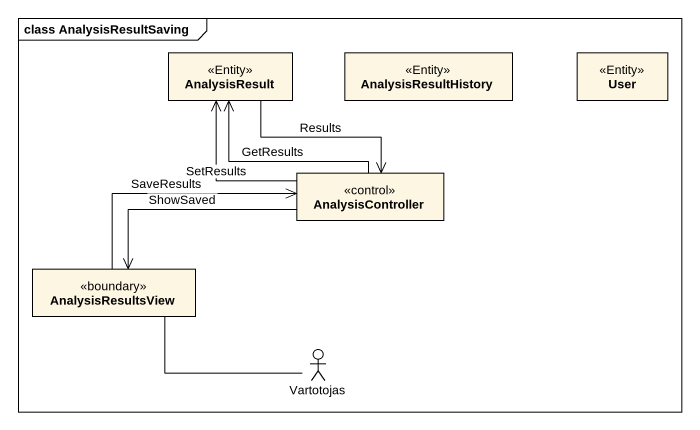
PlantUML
@startuml
mainframe class AnalysisResultSaving
allowmixing
hide circle
hide empty members
class AnalysisResult <<Entity>>
class AnalysisResultHistory <<Entity>>
class User <<Entity>>
class AnalysisController <<control>>
class AnalysisResultsView <<boundary>>
actor Vartotojas
AnalysisResult --> AnalysisController : Results
AnalysisController -up-> AnalysisResult : SetResults
AnalysisController -up-> AnalysisResult : GetResults
AnalysisController -left-> AnalysisResultsView : ShowSaved
AnalysisResultsView -right-> AnalysisController : SaveResults
Vartotojas -left- AnalysisResultsView
@enduml
